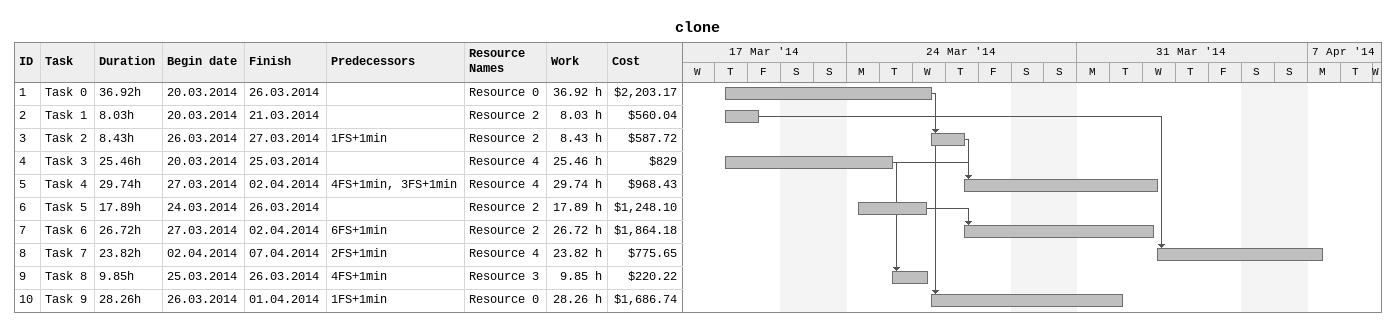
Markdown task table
clone

| ID | Task | Duration | Start | Finish | Predecessors | Resources | Work (h) | Cost ($) |
|---|---|---|---|---|---|---|---|---|
| 1 | Task 0 | 36.92h | 2014-03-20 | 2014-03-26 |  | Resource 0 | 36.92 | 2203.17 |
| 2 | Task 1 | 8.03h | 2014-03-20 | 2014-03-21 |  | Resource 2 | 8.03 | 560.04 |
| 3 | Task 2 | 8.43h | 2014-03-26 | 2014-03-27 | 1FS+1min | Resource 2 | 8.43 | 587.72 |
| 4 | Task 3 | 25.46h | 2014-03-20 | 2014-03-25 |  | Resource 4 | 25.46 | 829 |
| 5 | Task 4 | 29.74h | 2014-03-27 | 2014-04-02 | 4FS+1min, 3FS+1min | Resource 4 | 29.74 | 968.43 |
| 6 | Task 5 | 17.89h | 2014-03-24 | 2014-03-26 |  | Resource 2 | 17.89 | 1248.10 |
| 7 | Task 6 | 26.72h | 2014-03-27 | 2014-04-02 | 6FS+1min | Resource 2 | 26.72 | 1864.18 |
| 8 | Task 7 | 23.82h | 2014-04-02 | 2014-04-07 | 2FS+1min | Resource 4 | 23.82 | 775.65 |
| 9 | Task 8 | 9.85h | 2014-03-25 | 2014-03-26 | 4FS+1min | Resource 3 | 9.85 | 220.22 |
| 10 | Task 9 | 28.26h | 2014-03-26 | 2014-04-01 | 1FS+1min | Resource 0 | 28.26 | 1686.74 |
